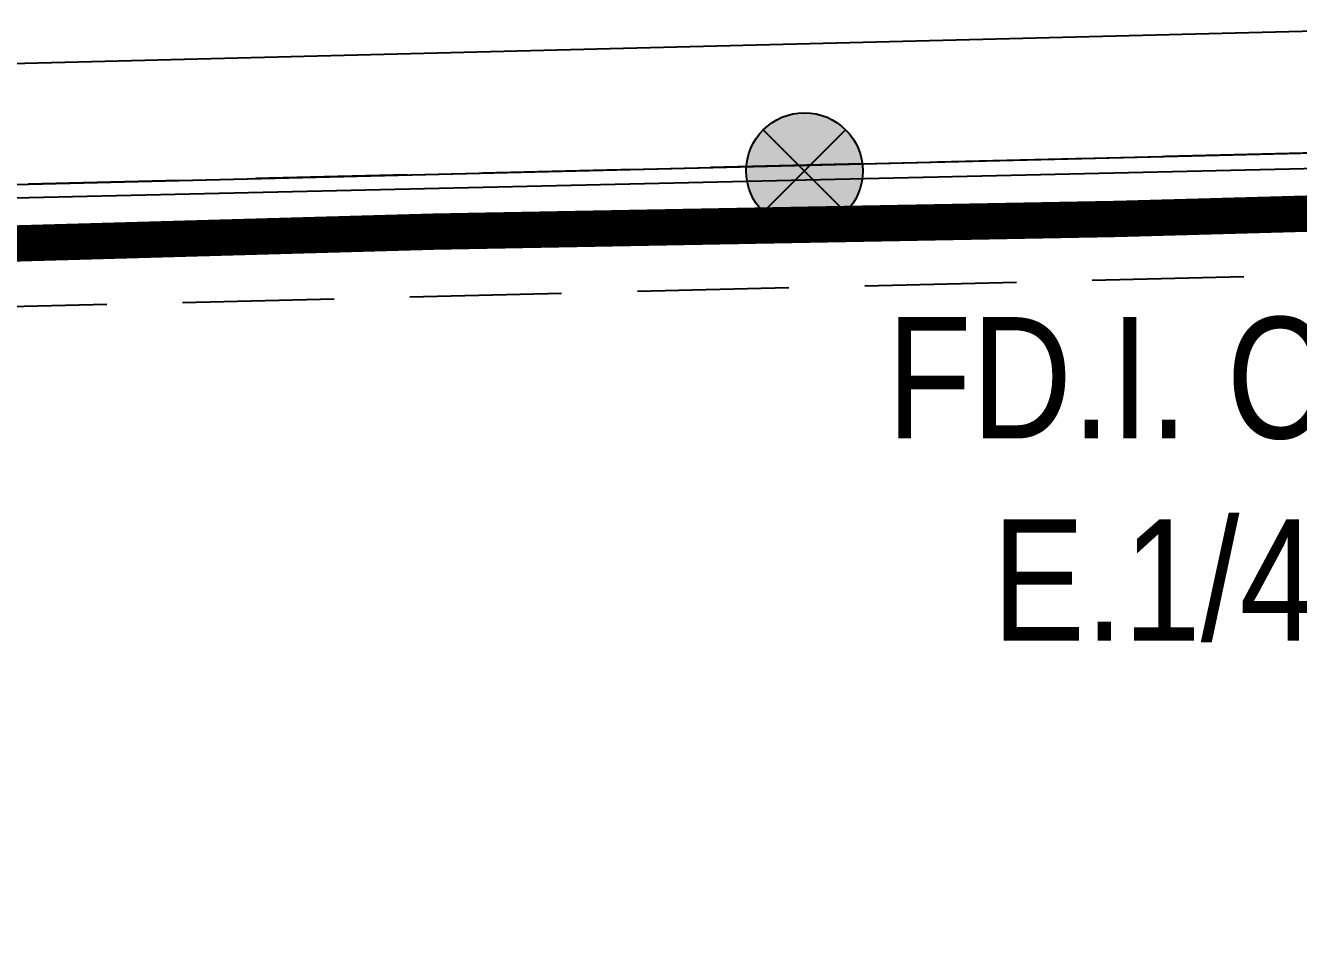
# Model space of a CAD drawing. Extents: x 88833 to 97610, y 5963373 to 5974710.
# Drawn here: x 95411.5 to 95516.4, y 5969094.7 to 5969170.3 of the extents above; entities that cross this region are included whole.
import ezdxf

# ---------------------------------------------------------------- set-up
doc = ezdxf.new("R2010")
doc.units = 0
doc.header["$LTSCALE"] = 5
doc.linetypes.add('foc-ACCESSROAD', pattern=[3.75, 2.5, -1.25])
doc.linetypes.add('foc-QUARTERLINE', pattern=[33, 25, -3, 2, -3])
for name, color, linetype in [('AS-POWER', 104, 'foc-POWER'), ('AS-POWER-EXISTING-PP', 72, 'Continuous'), ('AS-ROADS', 254, 'Continuous'), ('F-AR', 190, 'foc-ACCESSROAD'), ('F-RW', 190, 'Continuous'), ('L-MON', 1, 'Continuous'), ('L-QSEC', 8, 'foc-QUARTERLINE')]:
    doc.layers.add(name, color=color, linetype=linetype)
doc.styles.add('100L', font='ARIALN.TTF', dxfattribs={"height": 10})
doc.styles.add('foc-LtypeFont', font='ARIALN.TTF', dxfattribs={"height": 7.35})
doc.linetypes.add('foc-POWER', pattern='A,6,-1,["P",foc-LtypeFont,S=0.2,R=0,X=-0.625,Y=-0.75],-1.24,4', length=12.24)

# ---------------------------------------------------------------- blocks, each defined once
blk = doc.blocks.new('POWERPOLE')
h = blk.add_hatch(color=255)
edge = h.paths.add_edge_path()
edge.add_arc((0, 0), 0.96, 0, 360)
at = {"linetype": 'Continuous'}
for p, q in [((0.679, -0.679), (-0.679, 0.679)), ((-0.679, -0.679), (0.679, 0.679))]:
    blk.add_line(p, q, dxfattribs=at)
blk.add_circle((0, 0), 0.96, dxfattribs=at)

msp = doc.modelspace()

# ---------------------------------------------------------------- linework, layer by layer
at = {"layer": 'AS-POWER', "flags": 128}
msp.add_lwpolyline([(94932.142, 5969022.528), (94890.932, 5969144.245), (94894.391, 5969144.33), (95556.781, 5969159.393)], dxfattribs=at)
at = {"layer": 'AS-ROADS', "flags": 128}
msp.add_lwpolyline([(95339.903, 5969150.318, 2.998, 2.998, 0), (95445.198, 5969153.291, 2.998, 2.998, 0), (95501.384, 5969154.336, 2.998, 2.998, 0), (95545.264, 5969155.555, 2.998, 2.998, 0)], format="xyseb", dxfattribs=at)
at = {"layer": 'F-AR', "flags": 128}
msp.add_lwpolyline([(95536.655, 5969160.249), (94988.71, 5969146.893), (94988.96, 5969136.844), (94988.96, 5969136.844), (95536.871, 5969150.199)], dxfattribs=at)
at = {"layer": 'F-RW', "flags": 128}
msp.add_lwpolyline([(95245.728, 5969129.779), (95245.137, 5969153.143), (95536.655, 5969160.249), (95536.435, 5969170.293), (95234.841, 5969162.723), (95235.681, 5969129.528)], close=True, dxfattribs=at)
at = {"layer": 'L-QSEC', "flags": 128}
msp.add_lwpolyline([(93928.301, 5969121.045), (95536.655, 5969160.249)], dxfattribs=at)

# ---------------------------------------------------------------- block references
at = {"layer": 'AS-POWER-EXISTING-PP', "color": 5, "xscale": 5, "yscale": 5, "zscale": 5}
msp.add_blockref('POWERPOLE', (95475.684, 5969158.294), dxfattribs=at)

# ---------------------------------------------------------------- next in the draw order: texts
at = {"layer": 'L-MON', "insert": (95480.049, 5969146.243), "char_height": 10, "attachment_point": 1, "style": '100L', "bg_fill": 3, "box_fill_scale": 1.1, "bg_fill_color": 256, "bg_fill_transparency": 0}
msp.add_mtext_dynamic_manual_height_columns('\\pi2.4189;FD.I. C.S.\\P\\pi11.109;E.1/4 31', width=50.76128, gutter_width=50, heights=[0], dxfattribs=at)

doc.saveas('drawing.dxf')
